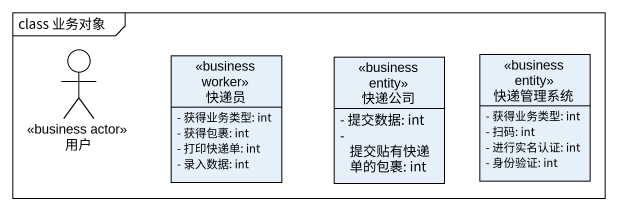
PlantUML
@startuml
mainframe class 业务对象
allowmixing
hide circle
hide empty members
skinparam classAttributeIconSize 0
actor 用户 <<business actor>>
class 快递员 <<business worker>> {
  - 获得业务类型: int
  - 获得包裹: int
  - 打印快递单: int
  - 录入数据: int
}
class 快递公司 <<business entity>> {
  - 提交数据: int
  - 提交贴有快递单的包裹: int
}
class 快递管理系统 <<business entity>> {
  - 获得业务类型: int
  - 扫码: int
  - 进行实名认证: int
  - 身份验证: int
}
@enduml
